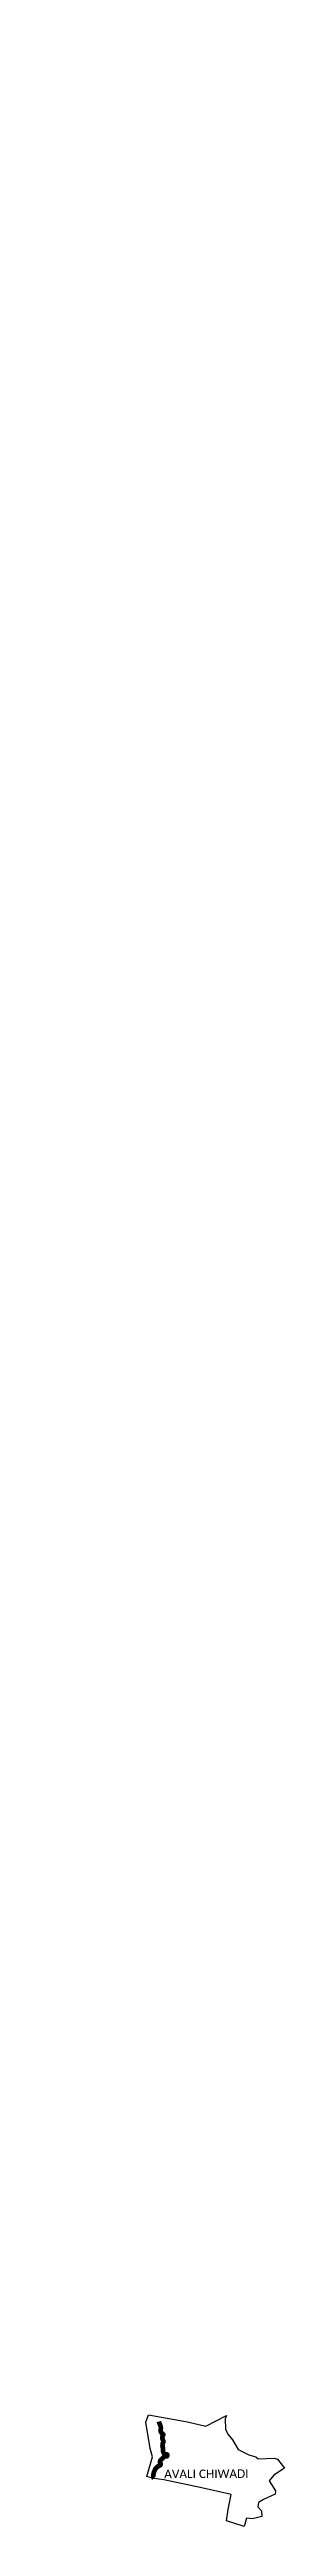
# Model space of a CAD drawing. Header units: metres. Extents: x 318300 to 320810, y 1849923 to 1876470.
import ezdxf

# ---------------------------------------------------------------- set-up
doc = ezdxf.new("R2010")
doc.units = ezdxf.units.M
for name, color, linetype in [('NATURALLY PROTECTED', 3, 'Continuous'), ('village', 3, 'Continuous'), ('VILLAGE NAME', 250, 'Continuous')]:
    doc.layers.add(name, color=color, linetype=linetype)
doc.styles.get("Standard").update_dxf_attribs({"font": 'Cambria Math.ttf'})

msp = doc.modelspace()

# ---------------------------------------------------------------- linework, layer by layer
at = {"layer": 'NATURALLY PROTECTED', "const_width": 50, "flags": 128}
msp.add_lwpolyline([(318325, 1876445)], close=True, dxfattribs=at)
msp.add_lwpolyline([(319469, 1851048), (319473, 1851030), (319483, 1851008), (319489, 1850987), (319490, 1850976), (319489, 1850968), (319488, 1850962), (319486, 1850954), (319488, 1850941), (319495, 1850928), (319500, 1850922), (319508, 1850916), (319512, 1850913), (319515, 1850908), (319515, 1850904), (319512, 1850900), (319509, 1850894), (319507, 1850888), (319505, 1850876), (319505, 1850867), (319512, 1850849), (319516, 1850841), (319518, 1850830), (319516, 1850825), (319512, 1850819), (319509, 1850812), (319509, 1850806), (319508, 1850799), (319507, 1850787), (319509, 1850775), (319512, 1850761), (319513, 1850742), (319514, 1850725), (319518, 1850713), (319525, 1850702), (319533, 1850697), (319545, 1850697), (319552, 1850696), (319557, 1850693), (319558, 1850689), (319558, 1850683), (319557, 1850678), (319554, 1850675), (319549, 1850674), (319539, 1850675), (319533, 1850674), (319526, 1850670), (319511, 1850657), (319490, 1850637), (319484, 1850631), (319482, 1850626), (319480, 1850614), (319481, 1850608), (319486, 1850599), (319488, 1850594), (319488, 1850588), (319484, 1850581), (319478, 1850576), (319470, 1850572), (319462, 1850570), (319456, 1850567), (319450, 1850561), (319438, 1850549), (319431, 1850540), (319416, 1850507), (319413, 1850493), (319410, 1850482), (319410, 1850471), (319410, 1850455), (319414, 1850439), (319415, 1850438)], dxfattribs=at)
at = {"layer": 'village', "color": 3}
msp.add_polyline3d([(320209, 1850104, 0), (320241, 1850266, 0), (319911, 1850339, 0), (319520, 1850421, 0), (319414, 1850437, 0), (319341, 1850457, 0), (319399, 1850671, 0), (319377, 1850757, 0), (319330, 1851042, 0), (319359, 1851118, 0), (319775, 1851046, 0), (319970, 1850997, 0), (320190, 1851111, 0), (320177, 1851075, 0), (320182, 1850965, 0), (320206, 1850911, 0), (320257, 1850851, 0), (320317, 1850749, 0), (320432, 1850689, 0), (320505, 1850669, 0), (320529, 1850648, 0), (320700, 1850656, 0), (320738, 1850646, 0), (320810, 1850547, 0), (320697, 1850474, 0), (320648, 1850413, 0), (320717, 1850306, 0), (320713, 1850270, 0), (320588, 1850212, 0), (320534, 1850179, 0), (320527, 1850132, 0), (320566, 1850090, 0), (320568, 1850030, 0), (320470, 1850005, 0), (320404, 1850012, 0), (320381, 1849923, 0), (320192, 1849985, 0)], close=True, dxfattribs=at)

# ---------------------------------------------------------------- texts
at = {"layer": 'VILLAGE NAME', "insert": (319525, 1850531), "char_height": 90.9, "attachment_point": 1, "rotation": 0.2435}
msp.add_mtext_dynamic_manual_height_columns('{\\fCalibri|b0|i0|c0|p34;AVALI CHIWADI}', width=939.36, gutter_width=454, heights=[0], dxfattribs=at)

doc.saveas('drawing.dxf')
